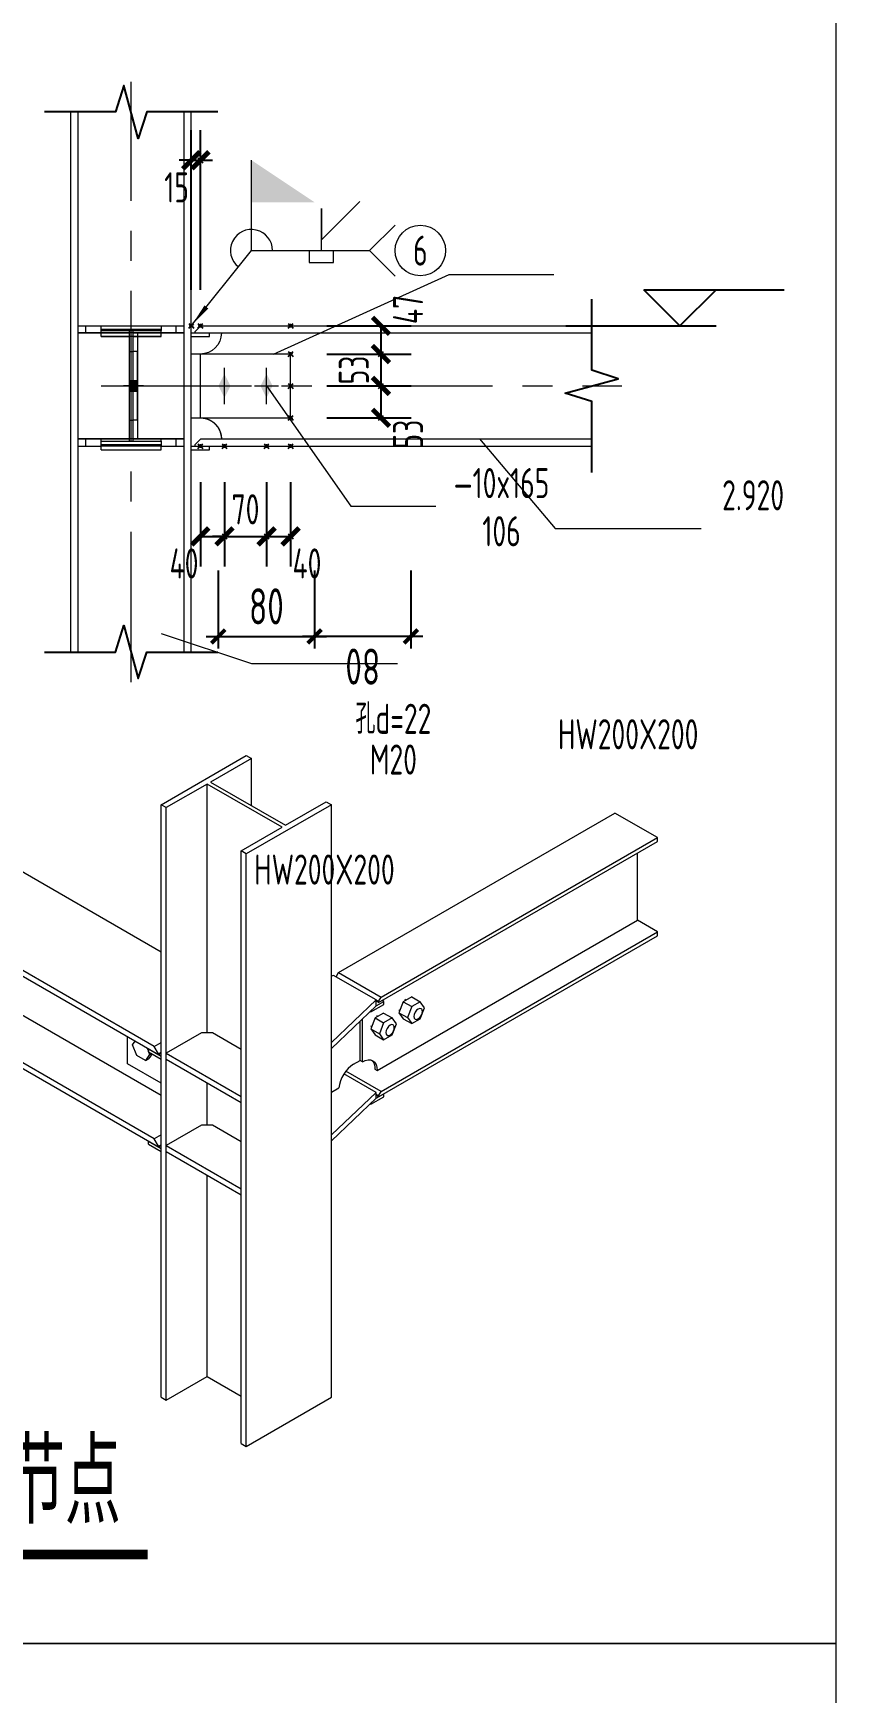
# Model space of a CAD drawing. Extents: x 498328 to 716449, y -893371 to -467753.
# Drawn here: x 589558 to 596223, y -719310 to -705520 of the extents above; entities that cross this region are included whole.
import ezdxf
from ezdxf.enums import TextEntityAlignment as Align

# ---------------------------------------------------------------- set-up
doc = ezdxf.new("R2010")
doc.units = 0
doc.header["$LTSCALE"] = 1000
doc.header["$PDMODE"] = 35
doc.header["$PDSIZE"] = 20
for name, pattern in [('CENTER', [2, 1.25, -0.25, 0.25, -0.25]), ('Continuous-STLayerSet-Bolt', [0]), ('Continuous-STNodeDetDraw-Beam', [0]), ('Continuous-STNodeDetDraw-Bolt', [0]), ('Continuous-STNodeDetDraw-Col', [0]), ('Continuous-STNodeDetDraw-Dim', [0]), ('Continuous-STNodeDetDraw-DimText', [0]), ('Continuous-STNodeDetDraw-Pl', [0]), ('Continuous-STNodeDetDraw-PlateJoint', [0]), ('Continuous-STNodeDetDraw-Stiff', [0]), ('Continuous-STNodeDetDraw-Weld', [0]), ('短虚线-STNodeDetDraw-Hide', [187.5, 125, -62.5])]:
    doc.linetypes.add(name, pattern=pattern)
doc.layers.get('0').update_dxf_attribs({"linetype": 'CONTINUOUS'})
doc.layers.add('22', color=7, linetype='CONTINUOUS', plot=False)
for name, color, linetype in [('AXIS', 251, 'CENTER'), ('DIM', 3, 'CONTINUOUS'), ('PUB_TEXT', 7, 'CONTINUOUS'), ('SD_NAME_TOPC', 7, 'CONTINUOUS'), ('THIN', 7, 'CONTINUOUS')]:
    doc.layers.add(name, color=color, linetype=linetype)
for name, color, linetype, lineweight in [('平立面图螺栓', 1, 'CONTINUOUS', 18), ('详图加劲板', 103, 'CONTINUOUS', 18), ('详图接料板', 8, 'CONTINUOUS', 18), ('详图柱', 51, 'CONTINUOUS', 18), ('详图标注', 3, 'CONTINUOUS', 18), ('详图标注文字', 7, 'CONTINUOUS', 18), ('详图焊缝', 7, 'CONTINUOUS', 18), ('详图螺栓', 1, 'CONTINUOUS', 18), ('详图连接板', 171, 'CONTINUOUS', 18), ('详图钢梁', 141, 'CONTINUOUS', 18), ('钢梁', 141, 'CONTINUOUS', 18)]:
    doc.layers.add(name, color=color, linetype=linetype, lineweight=lineweight)
doc.styles.add('StTextStyle', font='yjkeng.shx', dxfattribs={"width": 0.7, "height": 250, "bigfont": 'yjkchn.shx'})
doc.styles.add('StTextStyleDim', font='yjkeng.shx', dxfattribs={"width": 0.7, "bigfont": 'yjkchn.shx'})
doc.styles.add('StTextStyleDim_0', font='yjkeng.shx', dxfattribs={"width": 0.7, "bigfont": 'yjkchn.shx'})
doc.styles.add('TSSD-REIN', font='tssdeng.shx', dxfattribs={"width": 0.7, "bigfont": 'tssdchn.shx'})
doc.styles.add('TSSD_DIMENSION', font='Tssdeng.shx', dxfattribs={"width": 0.7, "bigfont": 'hztxt.shx'})
doc.styles.add('TSSD_LABEL', font='Tssdeng.shx', dxfattribs={"width": 0.7, "bigfont": 'hztxt.shx'})
doc.dimstyles.new('StDimStyle', dxfattribs={"dimscale": 0.2, "dimtxt": 250, "dimasz": 1, "dimexe": 2.5, "dimexo": 3, "dimgap": 1, "dimtad": 1, "dimdec": 0, "dimzin": 0, "dimdsep": 46, "dimtxsty": 'StTextStyleDim', "dimblk": 'ARCHTICK', "dimblk1": 'ARCHTICK', "dimblk2": 'ARCHTICK', "dimcen": 0.09, "dimadec": 0, "dimazin": 0, "dimtfac": 1, "dimtdec": 4, "dimtix": 1, "dimtmove": 2, "dimatfit": 3, "dimfxl": 0, "dimtolj": 1, "dimtzin": 0, "dimarcsym": 0})
doc.dimstyles.new('TSSD_10_100', dxfattribs={"dimtxt": 300, "dimasz": 80, "dimexe": 100, "dimexo": 250, "dimgap": 100, "dimtad": 1, "dimdec": 0, "dimlfac": 0.1, "dimzin": 0, "dimdsep": 46, "dimtxsty": 'TSSD_DIMENSION', "dimblk": 'ARCHTICK', "dimcen": 0, "dimdle": 100, "dimclrt": 7, "dimadec": 0, "dimazin": 0, "dimtfac": 1, "dimtdec": 0, "dimtix": 1, "dimtmove": 2, "dimatfit": 3, "dimldrblk": 'ARCHTICK', "dimfxl": 0, "dimtolj": 1, "dimtzin": 0, "dimarcsym": 0})

# ---------------------------------------------------------------- blocks, each defined once
blk = doc.blocks.new('*D130')
at = {"layer": '详图钢梁', "color": 141, "linetype": 'Continuous-STNodeDetDraw-Beam', "lineweight": 18}
for p, q in [((-250.0000000000103, -2.319186509502913e-12), (249.9999999999897, -2.319186509502913e-12)), ((-250.0000000000103, -40.00000000000232), (-250.0000000000103, -2.319186509502913e-12)), ((-13.75000000001027, -40.00000000000232), (-250.0000000000103, -40.00000000000232)), ((-13.75000000001027, -960.0000000000023), (-13.75000000001027, -40.00000000000231)), ((13.74999999998973, -40.00000000000234), (13.74999999998973, -960.0000000000023)), ((249.9999999999897, -40.00000000000232), (13.74999999998973, -40.00000000000232)), ((249.9999999999897, -2.318145675417327e-12), (249.9999999999897, -40.00000000000232)), ((-250.0000000000103, -960.0000000000023), (-13.75000000001027, -960.0000000000023)), ((-250.0000000000103, -1000.000000000002), (-250.0000000000103, -960.0000000000023)), ((13.74999999998973, -960.0000000000023), (249.9999999999897, -960.0000000000023)), ((249.9999999999897, -960.0000000000023), (249.9999999999897, -1000.000000000002)), ((249.9999999999897, -1000.000000000002), (-250.0000000000103, -1000.000000000002))]:
    blk.add_line(p, q, dxfattribs=at)
at = {"layer": '详图钢梁', "color": 141, "linetype": '短虚线-STNodeDetDraw-Hide', "lineweight": 18}
for p, q in [((249.9999999999955, -30.00000000000227), (-250.0000000000045, -30.00000000000227)), ((-250.0000000000045, -40.00000000000227), (249.9999999999955, -40.00000000000227)), ((-13.75000000000463, -215.0000000000023), (13.74999999999537, -215.0000000000023)), ((-13.75000000000463, -785.0000000000023), (13.74999999999537, -785.0000000000023)), ((-250.0000000000046, -960.0000000000023), (249.9999999999954, -960.0000000000023)), ((249.9999999999955, -990.0000000000023), (-250.0000000000045, -990.0000000000023))]:
    blk.add_line(p, q, dxfattribs=at)
blk = doc.blocks.new('*D131')
at = {"layer": '详图加劲板', "color": 103, "linetype": '短虚线-STNodeDetDraw-Hide', "lineweight": 18}
for p, q in [((439.9999999999982, -940.0000000000023), (-440.0000000000018, -940.0000000000023)), ((-375.0000000000027, -1000.000000000002), (-375.0000000000027, -940.0000000000023)), ((374.9999999999973, -1000.000000000002), (374.9999999999973, -940.0000000000023))]:
    blk.add_line(p, q, dxfattribs=at)
blk = doc.blocks.new('*D132')
at = {"layer": '详图加劲板', "color": 103, "linetype": 'Continuous-STNodeDetDraw-Stiff', "lineweight": 18}
for p, q in [((-440.0000000000031, -2.280675648336228e-12), (-250.0000000000045, -2.291430933887284e-12)), ((-440.0000000000031, -60.00000000000228), (-250.0000000000045, -60.00000000000229)), ((-250.0000000000045, -60.00000000000229), (-250.0000000000045, -40.00000000000232)), ((249.9999999999955, -2.291430933887284e-12), (439.9999999999969, -2.280675648336228e-12)), ((249.9999999999955, -60.00000000000229), (249.9999999999955, -40.00000000000232)), ((249.9999999999955, -60.00000000000229), (439.9999999999969, -60.00000000000228))]:
    blk.add_line(p, q, dxfattribs=at)
at = {"layer": '详图加劲板', "color": 103, "linetype": '短虚线-STNodeDetDraw-Hide', "lineweight": 18}
for p, q in [((-375.0000000000023, -60.00000000000227), (-375.0000000000023, -2.273736754432321e-12)), ((374.9999999999977, -60.00000000000227), (374.9999999999977, -2.273736754432321e-12))]:
    blk.add_line(p, q, dxfattribs=at)
blk = doc.blocks.new('*D133')
at = {"layer": '详图加劲板', "color": 103, "linetype": 'Continuous-STNodeDetDraw-Stiff', "lineweight": 18}
for p, q in [((-440.0000000000031, -940.0000000000023), (-250.0000000000045, -940.0000000000023)), ((-250.0000000000045, -960.0000000000023), (-250.0000000000045, -940.0000000000023)), ((-250.0000000000045, -940.0000000000023), (-13.75000000001027, -940.0000000000023)), ((13.74999999998973, -940.0000000000023), (249.9999999999955, -940.0000000000023)), ((249.9999999999955, -960.0000000000023), (249.9999999999955, -940.0000000000023)), ((249.9999999999955, -940.0000000000023), (439.9999999999969, -940.0000000000023)), ((-440.0000000000031, -1000.000000000002), (-250.0000000000045, -1000.000000000002)), ((249.9999999999955, -1000.000000000002), (439.9999999999969, -1000.000000000002))]:
    blk.add_line(p, q, dxfattribs=at)
blk = doc.blocks.new('*D134')
at = {"layer": '详图加劲板', "color": 103, "linetype": '短虚线-STNodeDetDraw-Hide', "lineweight": 18}
blk.add_line((439.9999999999982, -60.00000000000227), (-440.0000000000018, -60.00000000000227), dxfattribs=at)
blk = doc.blocks.new('*D135')
at = {"layer": '详图连接板', "color": 171, "linetype": '短虚线-STNodeDetDraw-Hide', "lineweight": 18}
blk.add_line((53.74999999999773, -60.00000000000227), (53.74999999999773, -940.0000000000023), dxfattribs=at)
at = {"layer": '详图连接板', "color": 171, "linetype": 'Continuous-STNodeDetDraw-PlateJoint', "lineweight": 18}
for p, q in [((53.74999999999582, -90.00000000000225), (53.74999999999553, -215.0000000000023)), ((53.74999999999413, -215.0000000000023), (13.74999999999413, -215.0000000000023)), ((53.74999999999413, -785.0000000000023), (53.74999999999413, -215.0000000000023)), ((53.74999999999413, -785.0000000000023), (13.74999999999413, -785.0000000000023)), ((53.74999999999553, -785.0000000000023), (53.74999999999584, -940.0000000000034))]:
    blk.add_line(p, q, dxfattribs=at)
blk = doc.blocks.new('*D136')
at = {"layer": '详图接料板', "color": 8, "linetype": 'Continuous-STNodeDetDraw-Pl', "lineweight": 18}
for p, q in [((-250.0000000000047, -90.00000000000227), (-250.0000000000047, -60.00000000000227)), ((-250.0000000000047, -60.00000000000227), (-13.75000000001027, -60.00000000000227)), ((-250.0000000000047, -90.00000000000227), (-13.75000000001027, -90.00000000000227)), ((13.74999999998973, -60.00000000000227), (249.9999999999953, -60.00000000000227)), ((13.74999999998973, -90.00000000000227), (249.9999999999953, -90.00000000000227)), ((249.9999999999953, -90.00000000000227), (249.9999999999953, -60.00000000000227))]:
    blk.add_line(p, q, dxfattribs=at)
at = {"layer": '详图接料板', "color": 8, "linetype": '短虚线-STNodeDetDraw-Hide', "lineweight": 18}
blk.add_line((249.9999999999956, -90.00000000000227), (-250.0000000000044, -90.00000000000227), dxfattribs=at)
blk = doc.blocks.new('*D137')
at = {"layer": '详图接料板', "color": 8, "linetype": 'Continuous-STNodeDetDraw-Pl', "lineweight": 18}
for p, q in [((-250.0000000000047, -1030.000000000002), (-250.0000000000047, -1000.000000000002)), ((-250.0000000000047, -1030.000000000002), (249.9999999999953, -1030.000000000002)), ((249.9999999999953, -1030.000000000002), (249.9999999999953, -1000.000000000002))]:
    blk.add_line(p, q, dxfattribs=at)
blk = doc.blocks.new('*D138')
at = {"layer": '详图连接板', "color": 171, "linetype": 'Continuous-STNodeDetDraw-PlateJoint', "lineweight": 18}
for p, q in [((574.9999999999977, -235.0000000000023), (499.9999999999977, -235.0000000000023)), ((499.9999999999976, -765.0000000000023), (574.9999999999967, -765.0000000000023))]:
    blk.add_line(p, q, dxfattribs=at)
at = {"layer": '详图连接板', "color": 171, "linetype": '短虚线-STNodeDetDraw-Hide', "lineweight": 18}
for p, q in [((1324.999999999998, -235.0000000000023), (499.9999999999977, -235.0000000000023)), ((1324.999999999998, -765.0000000000023), (1324.999999999998, -235.0000000000023)), ((499.9999999999977, -765.0000000000023), (1324.999999999998, -765.0000000000023))]:
    blk.add_line(p, q, dxfattribs=at)
blk = doc.blocks.new('*D139')
at = {"layer": '详图接料板', "color": 8, "linetype": 'Continuous-STNodeDetDraw-Pl', "lineweight": 18}
for p, q in [((499.999999999997, -60.00000000000228), (649.999999999997, -60.00000000000228)), ((499.999999999997, -90.00000000000227), (649.999999999997, -90.00000000000227)), ((649.999999999997, -90.00000000000227), (649.999999999997, -60.00000000000227))]:
    blk.add_line(p, q, dxfattribs=at)
blk = doc.blocks.new('*D140')
at = {"layer": '详图接料板', "color": 8, "linetype": 'Continuous-STNodeDetDraw-Pl', "lineweight": 18}
for p, q in [((499.999999999997, -1000.000000000002), (649.999999999997, -1000.000000000002)), ((499.999999999997, -1030.000000000002), (649.999999999997, -1030.000000000002)), ((649.999999999997, -1030.000000000002), (649.999999999997, -1000.000000000002))]:
    blk.add_line(p, q, dxfattribs=at)
blk = doc.blocks.new('_ARCHTICK')
at = {"color": 0, "const_width": 0.4}
blk.add_lwpolyline([(-0.7071067811866669, -0.7071067811866669), (0.7071067811866669, 0.7071067811866669)], dxfattribs=at)
blk = doc.blocks.new('*D178')
at = {"layer": '22', "color": 0, "linetype": 'Continuous-STNodeDetDraw-Dim', "transparency": 16777216}
for p in [(590946.0062514667, -708951.245796973), (591146.0062514667, -708951.245796973), (591146.0062514667, -709701.245796973)]:
    blk.add_point(p, dxfattribs=at)
at = {"layer": '详图标注', "color": 0, "linetype": 'Continuous-STNodeDetDraw-Dim', "lineweight": -2, "transparency": 16777216}
for p, q in [((590946.0062514667, -709251.245796973), (590946.0062514667, -709951.245796973)), ((591146.0062514667, -709251.245796973), (591146.0062514667, -709951.245796973)), ((590946.0062514667, -709701.245796973), (591146.0062514667, -709701.245796973))]:
    blk.add_line(p, q, dxfattribs=at)
at = {"layer": '详图标注', "color": 0, "linetype": 'Continuous-STNodeDetDraw-Dim', "lineweight": -2, "transparency": 16777216, "xscale": 100, "yscale": 100, "zscale": 100, "rotation": 180}
blk.add_blockref('_ARCHTICK', (590946.0062514667, -709701.245796973), dxfattribs=at)
at = {"layer": '详图标注', "color": 0, "linetype": 'Continuous-STNodeDetDraw-Dim', "lineweight": -2, "transparency": 16777216, "xscale": 100, "yscale": 100, "zscale": 100}
blk.add_blockref('_ARCHTICK', (591146.0062514667, -709701.245796973), dxfattribs=at)
at = {"layer": '详图标注', "color": 7, "linetype": 'Continuous-STNodeDetDraw-Dim', "lineweight": 18, "transparency": 16777216, "insert": (590810.3908668513, -709926.245796973), "char_height": 250, "attachment_point": 5, "style": 'StTextStyleDim_0'}
blk.add_mtext('\\A1;40', dxfattribs=at)
blk = doc.blocks.new('*D179')
at = {"layer": '22', "color": 0, "linetype": 'Continuous-STNodeDetDraw-Dim', "transparency": 16777216}
for p in [(591146.0062514667, -708951.245796973), (591496.0062514667, -708951.245796973), (591496.0062514667, -709701.245796973)]:
    blk.add_point(p, dxfattribs=at)
at = {"layer": '详图标注', "color": 0, "linetype": 'Continuous-STNodeDetDraw-Dim', "lineweight": -2, "transparency": 16777216}
for p, q in [((591146.0062514667, -709251.245796973), (591146.0062514667, -709951.245796973)), ((591496.0062514667, -709251.245796973), (591496.0062514667, -709951.245796973)), ((591146.0062514667, -709701.245796973), (591046.0062514667, -709701.245796973)), ((591146.0062514667, -709701.245796973), (591496.0062514667, -709701.245796973)), ((591496.0062514667, -709701.245796973), (591596.0062514667, -709701.245796973))]:
    blk.add_line(p, q, dxfattribs=at)
at = {"layer": '详图标注', "color": 0, "linetype": 'Continuous-STNodeDetDraw-Dim', "lineweight": -2, "transparency": 16777216, "xscale": 100, "yscale": 100, "zscale": 100}
blk.add_blockref('_ARCHTICK', (591146.0062514667, -709701.245796973), dxfattribs=at)
at = {"layer": '详图标注', "color": 0, "linetype": 'Continuous-STNodeDetDraw-Dim', "lineweight": -2, "transparency": 16777216, "xscale": 100, "yscale": 100, "zscale": 100, "rotation": 180}
blk.add_blockref('_ARCHTICK', (591496.0062514667, -709701.245796973), dxfattribs=at)
at = {"layer": '详图标注', "color": 7, "linetype": 'Continuous-STNodeDetDraw-Dim', "lineweight": 18, "transparency": 16777216, "insert": (591321.0062514667, -709476.245796973), "char_height": 250, "attachment_point": 5, "style": 'StTextStyleDim_0'}
blk.add_mtext('\\A1;70', dxfattribs=at)
blk = doc.blocks.new('*D180')
at = {"layer": '22', "color": 0, "linetype": 'Continuous-STNodeDetDraw-Dim', "transparency": 16777216}
for p in [(591496.0062514667, -708951.245796973), (591696.0062514667, -708951.245796973), (591696.0062514667, -709701.245796973)]:
    blk.add_point(p, dxfattribs=at)
at = {"layer": '详图标注', "color": 0, "linetype": 'Continuous-STNodeDetDraw-Dim', "lineweight": -2, "transparency": 16777216}
for p, q in [((591496.0062514667, -709251.245796973), (591496.0062514667, -709951.245796973)), ((591696.0062514667, -709251.245796973), (591696.0062514667, -709951.245796973)), ((591496.0062514667, -709701.245796973), (591696.0062514667, -709701.245796973))]:
    blk.add_line(p, q, dxfattribs=at)
at = {"layer": '详图标注', "color": 0, "linetype": 'Continuous-STNodeDetDraw-Dim', "lineweight": -2, "transparency": 16777216, "xscale": 100, "yscale": 100, "zscale": 100, "rotation": 180}
blk.add_blockref('_ARCHTICK', (591496.0062514667, -709701.245796973), dxfattribs=at)
at = {"layer": '详图标注', "color": 0, "linetype": 'Continuous-STNodeDetDraw-Dim', "lineweight": -2, "transparency": 16777216, "xscale": 100, "yscale": 100, "zscale": 100}
blk.add_blockref('_ARCHTICK', (591696.0062514667, -709701.245796973), dxfattribs=at)
at = {"layer": '详图标注', "color": 7, "linetype": 'Continuous-STNodeDetDraw-Dim', "lineweight": 18, "transparency": 16777216, "insert": (591831.6216360821, -709926.245796973), "char_height": 250, "attachment_point": 5, "style": 'StTextStyleDim_0'}
blk.add_mtext('\\A1;40', dxfattribs=at)
blk = doc.blocks.new('*D181')
at = {"layer": '22', "color": 0, "linetype": 'Continuous-STNodeDetDraw-Dim', "transparency": 16777216}
for p in [(590946.0062514667, -706576.245796973), (590871.0062514667, -707951.245796973), (590946.0062514667, -707951.245796973)]:
    blk.add_point(p, dxfattribs=at)
at = {"layer": '详图标注', "color": 0, "linetype": 'Continuous-STNodeDetDraw-Dim', "lineweight": -2, "transparency": 16777216}
for p, q in [((590871.0062514667, -707651.245796973), (590871.0062514667, -706326.245796973)), ((590946.0062514667, -707651.245796973), (590946.0062514667, -706326.245796973)), ((590871.0062514667, -706576.245796973), (590771.0062514667, -706576.245796973)), ((590871.0062514667, -706576.245796973), (590946.0062514667, -706576.245796973)), ((590946.0062514667, -706576.245796973), (591046.0062514667, -706576.245796973))]:
    blk.add_line(p, q, dxfattribs=at)
at = {"layer": '详图标注', "color": 0, "linetype": 'Continuous-STNodeDetDraw-Dim', "lineweight": -2, "transparency": 16777216, "xscale": 100, "yscale": 100, "zscale": 100}
blk.add_blockref('_ARCHTICK', (590871.0062514667, -706576.245796973), dxfattribs=at)
at = {"layer": '详图标注', "color": 0, "linetype": 'Continuous-STNodeDetDraw-Dim', "lineweight": -2, "transparency": 16777216, "xscale": 100, "yscale": 100, "zscale": 100, "rotation": 180}
blk.add_blockref('_ARCHTICK', (590946.0062514667, -706576.245796973), dxfattribs=at)
at = {"layer": '详图标注', "color": 7, "linetype": 'Continuous-STNodeDetDraw-Dim', "lineweight": 18, "transparency": 16777216, "insert": (590748.8524053128, -706801.245796973), "char_height": 250, "attachment_point": 5, "style": 'StTextStyleDim_0'}
blk.add_mtext('\\A1;15', dxfattribs=at)
blk = doc.blocks.new('*D182')
at = {"layer": '22', "color": 0, "linetype": 'Continuous-STNodeDetDraw-Dim', "transparency": 16777216}
for p in [(591696.0062514667, -707951.245796973), (591696.0062514667, -708186.245796973), (592446.0062514667, -708186.245796973)]:
    blk.add_point(p, dxfattribs=at)
at = {"layer": '详图标注', "color": 0, "linetype": 'Continuous-STNodeDetDraw-Dim', "lineweight": -2, "transparency": 16777216}
for p, q in [((591996.0062514667, -707951.245796973), (592696.0062514667, -707951.245796973)), ((592446.0062514667, -707951.245796973), (592446.0062514667, -708186.245796973)), ((591996.0062514667, -708186.245796973), (592696.0062514667, -708186.245796973))]:
    blk.add_line(p, q, dxfattribs=at)
at = {"layer": '详图标注', "color": 0, "linetype": 'Continuous-STNodeDetDraw-Dim', "lineweight": -2, "transparency": 16777216, "xscale": 100, "yscale": 100, "zscale": 100}
for p, rotation in [((592446.0062514667, -707951.245796973), 90), ((592446.0062514667, -708186.245796973), 270)]:
    blk.add_blockref('_ARCHTICK', p, dxfattribs=dict(at, rotation=rotation))
at = {"layer": '详图标注', "color": 7, "linetype": 'Continuous-STNodeDetDraw-Dim', "lineweight": 18, "transparency": 16777216, "insert": (592671.0062514667, -707815.6304123576), "char_height": 250, "attachment_point": 5, "rotation": 90, "style": 'StTextStyleDim_0'}
blk.add_mtext('\\A1;47', dxfattribs=at)
blk = doc.blocks.new('*D183')
at = {"layer": '22', "color": 0, "linetype": 'Continuous-STNodeDetDraw-Dim', "transparency": 16777216}
for p in [(591696.0062514667, -708186.245796973), (591696.0062514667, -708451.245796973), (592446.0062514667, -708451.245796973)]:
    blk.add_point(p, dxfattribs=at)
at = {"layer": '详图标注', "color": 0, "linetype": 'Continuous-STNodeDetDraw-Dim', "lineweight": -2, "transparency": 16777216}
for p, q in [((591996.0062514667, -708186.245796973), (592696.0062514667, -708186.245796973)), ((592446.0062514667, -708186.245796973), (592446.0062514667, -708451.245796973)), ((591996.0062514667, -708451.245796973), (592696.0062514667, -708451.245796973))]:
    blk.add_line(p, q, dxfattribs=at)
at = {"layer": '详图标注', "color": 0, "linetype": 'Continuous-STNodeDetDraw-Dim', "lineweight": -2, "transparency": 16777216, "xscale": 100, "yscale": 100, "zscale": 100}
for p, rotation in [((592446.0062514667, -708186.245796973), 90), ((592446.0062514667, -708451.245796973), 270)]:
    blk.add_blockref('_ARCHTICK', p, dxfattribs=dict(at, rotation=rotation))
at = {"layer": '详图标注', "color": 7, "linetype": 'Continuous-STNodeDetDraw-Dim', "lineweight": 18, "transparency": 16777216, "insert": (592221.0062514667, -708318.745796973), "char_height": 250, "attachment_point": 5, "rotation": 90, "style": 'StTextStyleDim_0'}
blk.add_mtext('\\A1;53', dxfattribs=at)
blk = doc.blocks.new('*D184')
at = {"layer": '22', "color": 0, "linetype": 'Continuous-STNodeDetDraw-Dim', "transparency": 16777216}
for p in [(591696.0062514667, -708451.245796973), (591696.0062514667, -708716.245796973), (592446.0062514667, -708716.245796973)]:
    blk.add_point(p, dxfattribs=at)
at = {"layer": '详图标注', "color": 0, "linetype": 'Continuous-STNodeDetDraw-Dim', "lineweight": -2, "transparency": 16777216}
for p, q in [((591996.0062514667, -708451.245796973), (592696.0062514667, -708451.245796973)), ((592446.0062514667, -708451.245796973), (592446.0062514667, -708716.245796973)), ((591996.0062514667, -708716.245796973), (592696.0062514667, -708716.245796973))]:
    blk.add_line(p, q, dxfattribs=at)
at = {"layer": '详图标注', "color": 0, "linetype": 'Continuous-STNodeDetDraw-Dim', "lineweight": -2, "transparency": 16777216, "xscale": 100, "yscale": 100, "zscale": 100}
for p, rotation in [((592446.0062514667, -708451.245796973), 90), ((592446.0062514667, -708716.245796973), 270)]:
    blk.add_blockref('_ARCHTICK', p, dxfattribs=dict(at, rotation=rotation))
at = {"layer": '详图标注', "color": 7, "linetype": 'Continuous-STNodeDetDraw-Dim', "lineweight": 18, "transparency": 16777216, "insert": (592671.0062514667, -708851.8611815884), "char_height": 250, "attachment_point": 5, "rotation": 90, "style": 'StTextStyleDim_0'}
blk.add_mtext('\\A1;53', dxfattribs=at)
blk = doc.blocks.new('*D141')
at = {"layer": '详图焊缝', "color": 7, "linetype": 'Continuous-STNodeDetDraw-Weld', "lineweight": 18}
for points in [[(41282.22883229811, -20001.62804303805), (41282.22883229811, -19251.62804303805)], [(41862.22883229811, -20001.62804303805), (41862.22883229811, -19651.62804303805), (41862.22883229811, -19911.62804303805), (42180.42688383206, -19593.4299915041)], [(42474.36086665407, -19789.49600868208), (42262.22883229811, -20001.62804303805), (42474.36086665407, -20213.76007739401)], [(40782.22883229811, -20626.62804303804), (41282.22883229811, -20001.62804303805)], [(41282.22883229811, -20001.62804303805), (42262.22883229811, -20001.62804303805)], [(41762.22883229811, -20001.62804303805), (41762.22883229811, -20101.62804303805), (41962.22883229811, -20101.62804303805), (41962.22883229811, -20001.62804303805)]]:
    blk.add_lwpolyline(points, dxfattribs=at)
blk.add_lwpolyline([(40782.22883229811, -20626.62804303804, 0, 40, 0), (40907.16784180899, -20470.45428114944, 40, 40, 0)], format="xyseb", dxfattribs=at)
blk.add_circle((42684.36086665407, -20001.62804303805), 210, dxfattribs=at)
blk.add_arc((41282.22883229811, -20001.62804303805), 175, 0, 231.3401917459094, dxfattribs=at)
at = {"layer": '详图焊缝', "color": 7}
blk.add_solid([(41282.22883229811, -19251.62804303805), (41282.22883229811, -19601.62804303805), (41807.22883229811, -19601.62804303805)], dxfattribs=at)
at = {"layer": '详图焊缝', "color": 7, "style": 'StTextStyle', "width": 0.699999988079071}
blk.add_text('6', height=250, dxfattribs=at).set_placement((42684.36086665407, -20001.62804303805), align=Align.MIDDLE_CENTER)
blk = doc.blocks.new('*D152')
at = {"layer": '详图柱', "color": 51, "linetype": 'Continuous-STNodeDetDraw-Col', "lineweight": 18}
for p, q in [((-707.1067811865329, 2041.241452319322), (1.460165321987006e-11, 2449.489742783185)), ((42.42640687120748, 2424.994845355353), (-296.9848480983354, 2229.035665932699)), ((1.460165321987006e-11, 2449.489742783185), (42.42640687120746, 2424.994845355353)), ((42.42640687120746, 2033.076486510045), (42.42640687120747, 2424.994845355354)), ((-325.2691193457973, 2212.705734314145), (-664.6803743153401, 2016.74655489149)), ((296.9848480983646, 1853.447238705945), (-325.2691193457972, 2212.705734314145)), ((-325.2691193457973, 144.9281431146755), (-325.2691193457973, 2212.705734314145)), ((-296.9848480983354, 2229.035665932699), (325.2691193458265, 1869.7771703245)), ((-664.6803743153401, 2016.74655489149), (-707.1067811865329, 2041.241452319322)), ((-707.1067811865329, -2882.232930674866), (-707.1067811865329, 2041.241452319323)), ((-664.6803743153401, -2906.727828102698), (-664.6803743153401, 2016.74655489149)), ((707.1067811865622, 2041.241452319322), (1.467270749344607e-11, 1632.993161855459)), ((325.2691193458265, 1869.7771703245), (664.6803743153694, 2065.736349747154)), ((664.6803743153694, 2065.736349747154), (707.1067811865622, 2041.241452319322)), ((707.1067811865622, -2882.232930674866), (707.1067811865622, 2041.241452319323)), ((-42.42640687117824, 1657.488059283291), (296.9848480983646, 1853.447238705945)), ((1.460165321987006e-11, 1632.993161855459), (-42.42640687117826, 1657.488059283291)), ((-42.42640687117827, -3265.986323710897), (-42.42640687117821, 1657.488059283291)), ((1.460272127370455e-11, -3290.48122113873), (1.46618941332412e-11, 1632.993161855459)), ((-325.2691193457973, -622.5786429573873), (-325.2691193457973, -269.4438717061462)), ((-325.2691193457973, -2710.768648680043), (-325.2691193457973, -1036.950657778207)), ((-664.6803743153401, -2906.727828102698), (-325.2691193457973, -2710.768648680044)), ((-325.2691193457973, -2710.768648680044), (-42.42640687117829, -2874.067964865589)), ((-707.106781186533, -2882.232930674866), (-664.6803743153401, -2906.727828102698)), ((1.460165321987006e-11, -3290.48122113873), (707.1067811865622, -2882.232930674866)), ((-42.42640687117833, -3265.986323710898), (1.453059894629405e-11, -3290.48122113873))]:
    blk.add_line(p, q, dxfattribs=at)
blk = doc.blocks.new('*D153')
at = {"layer": '详图钢梁', "color": 141, "linetype": 'Continuous-STNodeDetDraw-Beam', "lineweight": 18}
for p, q in [((767.2108575874206, 647.0735403852269), (3061.772362537772, 1971.83924294046)), ((3415.325753131044, 1767.715097708528), (3061.772362537771, 1971.83924294046)), ((1099.551044745097, 398.0420832022699), (3415.325753131045, 1735.055234471419)), ((1120.764248180694, 442.9493951532948), (3415.325753131045, 1767.715097708528)), ((3415.325753131044, 1735.055234471419), (3415.325753131044, 1767.715097708528)), ((3248.271776075723, 1080.327038639999), (3248.271776075723, 1638.606575849332)), ((1088.060559550816, -166.8714887271004), (3248.271776075723, 1080.327038639999)), ((1120.764248180694, -340.8873225373222), (3415.325753131045, 983.8783800179111)), ((3415.325753131044, 983.8783800179111), (3248.271776075723, 1080.327038639999)), ((3415.325753131044, 951.2185167808022), (3415.325753131044, 983.8783800179112)), ((1099.551044745097, -385.7946344883471), (3415.325753131045, 951.218516780802)), ((745.9976541518242, 610.3311942434792), (767.2108575874206, 647.0735403852269)), ((767.2108575874206, 647.0735403852269), (1120.764248180694, 442.949395153295)), ((1078.337841309501, 418.4544977254633), (1099.551044745097, 406.2070490115474)), ((1099.551044745097, 406.2070490115473), (1120.764248180694, 442.949395153295)), ((1099.551044745097, 398.0420832022699), (1078.337841309501, 410.2895319161859)), ((1099.551044745097, 406.2070490115472), (1099.551044745097, 398.0420832022699)), ((944.8714363605404, -84.20120990816804), (944.8714363605404, 242.3538061925746)), ((964.3168728431704, -95.42803789592425), (964.3168728431704, 260.8732745826339)), ((964.3168728431704, -95.4280378959244), (944.8714363605403, -84.20120990816815)), ((1120.764248180694, -340.8873225373222), (828.1619969753973, -171.9533340384533)), ((1068.615123068186, -155.6446607393441), (1088.060559550816, -166.8714887271004)), ((1078.337841309501, -365.382219965154), (1099.551044745097, -377.6296686790699)), ((1099.551044745097, -385.7946344883471), (1078.337841309501, -373.5471857744312)), ((1099.551044745097, -377.6296686790699), (1120.764248180694, -340.8873225373223)), ((1099.551044745097, -377.6296686790699), (1099.551044745097, -385.7946344883471))]:
    blk.add_line(p, q, dxfattribs=at)
at = {"layer": '详图钢梁', "color": 141, "linetype": 'Continuous-STNodeDetDraw-Beam', "lineweight": 18, "extrusion": (0, 0, -1)}
for centre, start_param, end_param in [((964.3168728431704, -238.3149395582763), 5.497787143782131, 6.283185307179586), ((944.8714363605404, -227.0881115705201), 0.1113467184523182, 0.7853981633974474), ((964.3168728431704, -238.3149395582763), 0, 0.7853981633974474)]:
    blk.add_ellipse(centre, major_axis=(87.5000000000002, 151.5544456622766), ratio=0.5773502691896267, start_param=start_param, end_param=end_param, dxfattribs=at)
blk = doc.blocks.new('*D154')
at = {"layer": '详图钢梁', "color": 141, "linetype": 'Continuous-STNodeDetDraw-Beam', "lineweight": 18}
for p, q in [((-2351.130047445253, 1765.673856256214), (-3058.236828631801, 1357.425565792352)), ((-707.1067811865328, 816.4965809277317), (-2351.130047445253, 1765.673856256214)), ((-3058.236828631801, 1357.425565792352), (-3058.236828631801, 1308.435770936688)), ((-763.6753236814573, 32.65986323711401), (-3058.236828631801, 1357.425565792352)), ((-728.3199846221299, -36.74234614174274), (-3058.236828631801, 1308.435770936688)), ((-2718.825573662257, 1112.476591514033), (-2718.825573662257, 785.8779591429432)), ((-2718.825573662258, 785.877959142943), (-3058.236828631801, 589.9187797202891)), ((-707.1067811865329, -375.588427226749), (-2718.825573662258, 785.8779591429432)), ((-763.6753236814573, -734.8469228349485), (-3058.236828631801, 589.9187797202893)), ((-3058.236828631801, 589.9187797202891), (-3058.236828631801, 540.9289848646255)), ((-728.3199846221299, -804.2491322138053), (-3058.236828631801, 540.9289848646256)), ((-763.6753236814573, 32.65986323711402), (-707.1067811865329, 65.31972647422333)), ((-728.3199846221299, -28.57738033246548), (-763.6753236814573, 32.65986323711401)), ((-728.3199846221299, -28.57738033246548), (-707.1067811865329, -16.32993161854928)), ((-707.1067811865328, -24.49489742782646), (-728.3199846221299, -36.74234614174281)), ((-728.3199846221299, -36.74234614174274), (-728.3199846221299, -28.57738033246547)), ((-707.1067811865329, -702.1870595978392), (-763.6753236814573, -734.8469228349486)), ((-728.3199846221299, -796.0841664045281), (-763.6753236814573, -734.8469228349486)), ((-728.3199846221299, -796.0841664045281), (-707.1067811865329, -783.836717690612)), ((-707.1067811865328, -792.0016834998889), (-728.3199846221299, -804.2491322138053)), ((-728.3199846221299, -804.2491322138053), (-728.3199846221299, -796.0841664045281))]:
    blk.add_line(p, q, dxfattribs=at)
blk = doc.blocks.new('*D155')
at = {"layer": '详图加劲板', "color": 103, "linetype": 'Continuous-STNodeDetDraw-Stiff', "lineweight": 18}
for p, q in [((-371.2310601229223, -622.5786429573863), (-664.68037431534, -792.0016834998892)), ((-279.307178568671, -622.5786429573864), (-371.2310601229223, -622.5786429573864)), ((-42.4264068711782, -759.3418202627806), (-279.3071785686711, -622.5786429573864)), ((-664.68037431534, -792.0016834998892), (-42.42640687117927, -1151.260179108089)), ((-664.68037431534, -840.9914783555528), (-42.42640687117927, -1200.249973963753))]:
    blk.add_line(p, q, dxfattribs=at)
blk = doc.blocks.new('*D156')
at = {"layer": '详图加劲板', "color": 103, "linetype": 'Continuous-STNodeDetDraw-Stiff', "lineweight": 18}
for p, q in [((724.7844507162276, 622.5786429573951), (707.1067811865622, 616.3914603169449)), ((1078.337841309501, 418.4544977254632), (724.7844507162276, 622.5786429573951)), ((707.1067811865622, 64.90101027887454), (1078.337841309501, 418.4544977254632)), ((1078.337841309501, 369.4647028697997), (1078.337841309501, 418.4544977254632)), ((707.1067811865622, 15.91121542321097), (1078.337841309501, 369.4647028697997))]:
    blk.add_line(p, q, dxfattribs=at)
blk = doc.blocks.new('*D157')
at = {"layer": '详图加劲板', "color": 103, "linetype": 'Continuous-STNodeDetDraw-Stiff', "lineweight": 18}
for p, q in [((1078.337841309501, -349.0522883465993), (811.6956778708527, -195.106363507991)), ((707.1067811865622, -702.605775793188), (1078.337841309501, -349.0522883465992)), ((707.1067811865622, -751.5955706488517), (1078.337841309501, -398.0420832022629)), ((1078.337841309501, -398.0420832022629), (1078.337841309501, -349.0522883465993))]:
    blk.add_line(p, q, dxfattribs=at)
blk = doc.blocks.new('*D158')
at = {"layer": '详图加劲板', "color": 103, "linetype": 'Continuous-STNodeDetDraw-Stiff', "lineweight": 18}
for p, q in [((-371.2310601229223, 144.9281431146762), (-664.68037431534, -24.49489742782667)), ((-279.307178568671, 144.9281431146761), (-371.2310601229223, 144.9281431146762)), ((-42.4264068711782, 8.164965809281881), (-279.3071785686711, 144.9281431146761)), ((-664.68037431534, -24.49489742782664), (-42.42640687117927, -383.7533930360268)), ((-664.68037431534, -73.4846922834902), (-42.42640687117927, -432.7431878916903))]:
    blk.add_line(p, q, dxfattribs=at)
blk = doc.blocks.new('*D159')
at = {"layer": '详图连接板', "color": 171, "linetype": 'Continuous-STNodeDetDraw-PlateJoint', "lineweight": 18}
for p, q in [((891.8384277715493, -114.8198316929578), (944.8714363605403, -84.20120990816815)), ((707.1067811865622, -348.0316676204399), (768.9055192401063, -312.3521495696472))]:
    blk.add_line(p, q, dxfattribs=at)
blk.add_ellipse((891.8384277715493, -257.7067333553098), major_axis=(-87.5000000000002, -151.5544456622766), ratio=0.5773502691896267, start_param=3.926990816987242, end_param=5.383251170549846, dxfattribs=at)
blk = doc.blocks.new('*D160')
at = {"layer": '详图接料板', "color": 8, "linetype": 'Continuous-STNodeDetDraw-Pl', "lineweight": 18}
for p, q in [((1141.97745161629, 406.2070490115472), (1127.835315992559, 414.3720148208243)), ((1030.30019998115, 323.7145557384623), (1035.911434438308, 320.4749080141362)), ((1035.911434438308, 320.4749080141361), (1141.97745161629, 381.7121515837155)), ((1035.911434438308, 320.4749080141361), (1035.911434438308, 329.0585900187612)), ((1078.337841309501, 369.4647028697996), (1141.97745161629, 406.2070490115473)), ((1141.97745161629, 381.7121515837154), (1141.97745161629, 406.2070490115472))]:
    blk.add_line(p, q, dxfattribs=at)
blk = doc.blocks.new('*D161')
at = {"layer": '详图接料板', "color": 8, "linetype": 'Continuous-STNodeDetDraw-Pl', "lineweight": 18}
for p, q in [((1035.911434438308, -447.0318780579265), (1141.97745161629, -385.7946344883471)), ((1078.337841309501, -398.0420832022629), (1141.97745161629, -361.2997370605153)), ((1141.97745161629, -385.7946344883472), (1141.97745161629, -361.2997370605154)), ((1030.30019998115, -443.7922303336003), (1035.911434438308, -447.0318780579265)), ((1035.911434438308, -447.0318780579265), (1035.911434438308, -438.4481960533014))]:
    blk.add_line(p, q, dxfattribs=at)
blk = doc.blocks.new('*D162')
at = {"layer": '详图连接板', "color": 171, "linetype": 'Continuous-STNodeDetDraw-PlateJoint', "lineweight": 18}
for p, q in [((-986.413959755219, -112.2682798775575), (-986.413959755219, 112.2682798775673)), ((-707.1067811865329, -273.5263546107837), (-986.413959755219, -112.2682798775574))]:
    blk.add_line(p, q, dxfattribs=at)
blk = doc.blocks.new('*D163')
at = {"layer": '详图接料板', "color": 8, "linetype": 'Continuous-STNodeDetDraw-Pl', "lineweight": 18}
for p, q in [((-813.1727983645158, -12.24744871391092), (-813.1727983645158, 12.24744871392086)), ((-813.1727983645158, 12.24744871392088), (-707.1067811865338, -48.98979485565867)), ((-813.1727983645158, -12.24744871391092), (-707.1067811865338, -73.48469228349046))]:
    blk.add_line(p, q, dxfattribs=at)
blk = doc.blocks.new('*D164')
at = {"layer": '详图接料板', "color": 8, "linetype": 'Continuous-STNodeDetDraw-Pl', "lineweight": 18}
for p, q in [((-813.1727983645158, -779.7542347859735), (-813.1727983645158, -755.2593373581418)), ((-813.1727983645158, -755.2593373581417), (-707.1067811865338, -816.4965809277212)), ((-813.1727983645158, -779.7542347859735), (-707.1067811865338, -840.991478355553))]:
    blk.add_line(p, q, dxfattribs=at)
blk = doc.blocks.new('*D165')
at = {"layer": '详图螺栓', "color": 1, "linetype": 'Continuous-STNodeDetDraw-Bolt', "lineweight": 18}
for p, q in [((-943.9875528840263, 46.94855340334904), (-923.5751383608331, 75.98826942995962)), ((-908.632213824699, -44.17453923849891), (-943.9875528840264, 46.94855340334904)), ((-822.9786111699102, 17.90883737673854), (-813.1727983645158, -7.36417689686764)), ((-837.9215357060443, -84.99936828488522), (-908.6322138246989, -44.17453923849887)), ((-802.566196646717, -34.70110468942366), (-837.9215357060444, -84.99936828488524)), ((-837.9215357060443, -84.99936828488522), (-809.6372644585823, -68.66943666633072)), ((-810.7311624559941, -13.65712786295896), (-802.5661966467169, -34.70110468942373)), ((-782.4468912085324, -29.98705948151343), (-809.6372644585824, -68.66943666633071)), ((-802.566196646717, -34.70110468942366), (-788.424061022986, -26.53613888014644))]:
    blk.add_line(p, q, dxfattribs=at)
blk = doc.blocks.new('*D166')
at = {"layer": '详图螺栓', "color": 1, "linetype": 'Continuous-STNodeDetDraw-Bolt', "lineweight": 18}
for p, q in [((1374.438805931369, 444.7681742561724), (1303.728127812714, 403.9433452097862)), ((1374.438805931369, 444.7681742561724), (1445.149484050024, 403.943345209786)), ((1303.728127812714, 403.9433452097861), (1268.372788753387, 312.8202525679382)), ((1268.372788753387, 312.8202525679384), (1339.083466872041, 271.995423521552)), ((1268.372788753387, 312.8202525679384), (1303.728127812714, 262.5219889724767)), ((1303.728127812714, 403.9433452097861), (1374.438805931369, 363.1185161633997)), ((1374.438805931369, 363.1185161633997), (1339.083466872041, 271.9954235215517)), ((1445.149484050023, 403.9433452097859), (1374.438805931369, 363.1185161633997)), ((1480.504823109351, 353.6450816143243), (1445.149484050023, 403.943345209786)), ((1445.149484050023, 262.5219889724764), (1480.504823109351, 353.6450816143242)), ((1303.728127812714, 262.5219889724766), (1374.438805931369, 221.6971599260902)), ((1339.083466872041, 271.9954235215519), (1374.438805931369, 221.6971599260902)), ((1374.438805931369, 221.6971599260902), (1445.149484050023, 262.5219889724764))]:
    blk.add_line(p, q, dxfattribs=at)
blk = doc.blocks.new('*D167')
at = {"layer": '详图螺栓', "color": 1, "linetype": 'Continuous-STNodeDetDraw-Bolt', "lineweight": 18}
for p, q in [((1316.35375914195, 424.5031114098571), (1327.846223302462, 417.8679341331332)), ((1266.35375914195, 337.9005710314134), (1275.953423074417, 332.3582024758734))]:
    blk.add_line(p, q, dxfattribs=at)
for start_param, end_param in [(3.141592653589793, 6.283185307179586), (0, 2.356194490192346), (2.356194490192346, 3.141592653589793)]:
    blk.add_ellipse((1427.47181452036, 302.6140453063416), major_axis=(-25.00000000000007, -43.3012701892219), ratio=0.5773502691896267, start_param=start_param, end_param=end_param, dxfattribs=at)
blk = doc.blocks.new('*D168')
at = {"layer": '详图螺栓', "color": 1, "linetype": 'Continuous-STNodeDetDraw-Bolt', "lineweight": 18}
for p, q in [((1141.093568139808, 310.0462384030977), (1070.382890021153, 269.2214093567116)), ((1141.093568139808, 310.0462384030977), (1211.804246258463, 269.2214093567114)), ((1070.382890021153, 269.2214093567116), (1035.027550961825, 178.0983167148636)), ((1035.027550961825, 178.0983167148637), (1105.73822908048, 137.2734876684773)), ((1035.027550961825, 178.0983167148637), (1070.382890021153, 127.8000531194021)), ((1070.382890021153, 269.2214093567116), (1141.093568139808, 228.3965803103252)), ((1141.093568139808, 228.3965803103252), (1105.73822908048, 137.2734876684773)), ((1211.804246258462, 269.2214093567114), (1141.093568139808, 228.3965803103252)), ((1247.15958531779, 218.9231457612497), (1211.804246258462, 269.2214093567114)), ((1211.804246258462, 127.8000531194019), (1247.15958531779, 218.9231457612497)), ((1070.382890021153, 127.8000531194021), (1141.093568139808, 86.9752240730157)), ((1105.73822908048, 137.2734876684773), (1141.093568139808, 86.97522407301561)), ((1141.093568139808, 86.9752240730157), (1211.804246258462, 127.8000531194019))]:
    blk.add_line(p, q, dxfattribs=at)
blk = doc.blocks.new('*D169')
at = {"layer": '详图螺栓', "color": 1, "linetype": 'Continuous-STNodeDetDraw-Bolt', "lineweight": 18}
for p, q in [((1083.008521350388, 289.7811755567826), (1094.500985510901, 283.1459982800586)), ((1033.008521350388, 203.1786351783389), (1042.608185282856, 197.6362666227989))]:
    blk.add_line(p, q, dxfattribs=at)
for start_param, end_param in [(3.141592653589793, 6.283185307179586), (0, 2.356194490192346), (2.356194490192346, 3.141592653589793)]:
    blk.add_ellipse((1194.126576728799, 167.8921094532669), major_axis=(-25.00000000000007, -43.3012701892219), ratio=0.5773502691896267, start_param=start_param, end_param=end_param, dxfattribs=at)

msp = doc.modelspace()

# ---------------------------------------------------------------- linework, layer by layer
at = {"layer": 'AXIS', "lineweight": 20}
for p, q in [((590371.0062514667, -710912.245796973), (590371.0062514667, -705924.245796973)), ((590121.0062514667, -708451.245796973), (594446.0062514667, -708451.245796973))]:
    msp.add_line(p, q, dxfattribs=at)
at = {"layer": 'SD_NAME_TOPC', "const_width": 80}
msp.add_lwpolyline([(587220.3696568273, -718159.843430303), (590508.3696568273, -718159.843430303)], dxfattribs=at)
at = {"layer": 'THIN'}
for p, q in [((594928.6982283845, -707951.245796973), (594628.6982283845, -707651.245796973)), ((594628.6982283845, -707651.245796973), (595228.6982283845, -707651.245796973)), ((594928.6982283845, -707951.245796973), (595228.6982283845, -707651.245796973)), ((595228.6982283845, -707651.245796973), (595794.0828437691, -707651.245796973)), ((593982.3696568273, -707951.245796973), (595228.6982283845, -707951.245796973)), ((594928.6982283845, -707951.245796973), (594928.6982283845, -707951.245796973))]:
    msp.add_line(p, q, dxfattribs=at)
for points in [[(591091.0062514667, -706174.245796973), (590501.0062514667, -706174.245796973), (590431.0062514667, -706394.245796973), (590311.0062514667, -705954.245796973), (590241.0062514667, -706174.245796973), (589651.0062514667, -706174.245796973)], [(594196.0062514667, -709171.245796973), (594196.0062514667, -708581.245796973), (593976.0062514667, -708511.245796973), (594416.0062514667, -708391.245796973), (594196.0062514667, -708321.245796973), (594196.0062514667, -707731.245796973)], [(589651.0062514667, -710662.245796973), (590241.0062514667, -710662.245796973), (590311.0062514667, -710442.245796973), (590431.0062514667, -710882.245796973), (590501.0062514667, -710662.245796973), (591091.0062514667, -710662.245796973)]]:
    msp.add_lwpolyline(points, dxfattribs=at)
at = {"layer": '平立面图螺栓', "color": 1, "linetype": 'Continuous-STLayerSet-Bolt', "lineweight": 18}
for p, q in [((591146.0062514667, -708601.245796973), (591146.0062514667, -708301.245796973)), ((591496.0062514667, -708601.245796973), (591496.0062514667, -708301.245796973)), ((590474.7562514667, -708451.245796973), (590307.2562514667, -708451.245796973)), ((591046.0062514667, -708451.245796973), (591246.0062514667, -708451.245796973)), ((591396.0062514667, -708451.245796973), (591596.0062514667, -708451.245796973))]:
    msp.add_line(p, q, dxfattribs=at)
at = {"layer": '平立面图螺栓', "color": 1}
for points in [[(591096.0062514667, -708451.245796973), (591146.0062514667, -708351.245796973), (591146.0062514667, -708551.245796973), (591196.0062514667, -708451.245796973)], [(591446.0062514667, -708451.245796973), (591496.0062514667, -708351.245796973), (591496.0062514667, -708551.245796973), (591546.0062514667, -708451.245796973)], [(590357.2562514667, -708501.245796973), (590357.2562514667, -708401.245796973), (590424.7562514667, -708501.245796973), (590424.7562514667, -708401.245796973)]]:
    msp.add_solid(points, dxfattribs=at)
at = {"layer": '详图柱', "color": 51, "linetype": 'Continuous-STNodeDetDraw-Col', "lineweight": 18}
for p, q in [((589871.0062514667, -710662.245796973), (589871.0062514667, -706174.245796973)), ((589931.0062514667, -706174.245796973), (589871.0062514667, -706174.245796973)), ((589931.0062514667, -710662.245796973), (589931.0062514667, -706174.245796973)), ((590871.0062514667, -706174.245796973), (590811.0062514667, -706174.245796973)), ((590811.0062514667, -710662.245796973), (590811.0062514667, -706174.245796973)), ((590871.0062514667, -710662.245796973), (590871.0062514667, -706174.245796973)), ((589871.0062514667, -710662.245796973), (589931.0062514667, -710662.245796973)), ((590811.0062514667, -710662.245796973), (590871.0062514667, -710662.245796973))]:
    msp.add_line(p, q, dxfattribs=at)
at = {"layer": '详图标注文字', "color": 7, "linetype": 'Continuous-STNodeDetDraw-DimText', "lineweight": 18}
for p, q in [((591552.3696568273, -708186.245796973), (593013.3696568273, -707524.843430303)), ((593013.3696568273, -707524.843430303), (593881.6388875965, -707524.843430303)), ((591496.0062514667, -708451.245796973), (592196.0062514667, -709451.245796973)), ((593265.3696568273, -708891.2457969731), (593893.3696568273, -709636.843430303)), ((592196.0062514667, -709451.245796973), (592902.7370206974, -709451.245796973)), ((593893.3696568273, -709636.843430303), (595104.9081183657, -709636.843430303)), ((590621.0062514667, -710507.245796973), (591371.0062514667, -710757.245796973)), ((591371.0062514667, -710757.245796973), (592582.5447130051, -710757.245796973))]:
    msp.add_line(p, q, dxfattribs=at)
at = {"layer": '详图钢梁', "color": 141, "linetype": 'Continuous-STNodeDetDraw-Beam', "lineweight": 18}
for p, q in [((590901.0062514667, -708001.245796973), (590951.0062514667, -707951.245796973)), ((590951.0062514667, -707951.245796973), (594196.0062514667, -707951.245796973)), ((594196.0062514667, -708011.245796973), (594196.0062514667, -707951.245796973)), ((590901.0062514667, -708001.245796973), (590901.0062514667, -708011.245796973)), ((590901.0062514667, -708011.245796973), (594196.0062514667, -708011.245796973)), ((590946.0062514667, -708716.245796973), (590946.0062514667, -708186.245796973)), ((590901.0062514667, -708941.245796973), (590951.0062514667, -708891.245796973)), ((590951.0062514667, -708891.245796973), (594196.0062514667, -708891.245796973)), ((594196.0062514667, -708951.245796973), (594196.0062514667, -708891.245796973)), ((590901.0062514667, -708941.245796973), (590901.0062514667, -708951.245796973)), ((590901.0062514667, -708951.245796973), (594196.0062514667, -708951.245796973))]:
    msp.add_line(p, q, dxfattribs=at)
at = {"layer": '详图钢梁', "color": 141, "linetype": 'Continuous-STNodeDetDraw-Beam', "lineweight": 18, "extrusion": (0, 0, -1)}
for centre, start, end in [((-590946.0062514667, -708011.245796973), 180, 270), ((-590946.0062514667, -708891.245796973), 90, 180)]:
    msp.add_arc(centre, 175, start, end, dxfattribs=at)
at = {"layer": '详图钢梁', "color": 141, "linetype": '短虚线-STNodeDetDraw-Hide', "lineweight": 18, "extrusion": (0, 0, -1)}
msp.add_arc((-590946.0062514667, -708891.245796973), 175, 90, 180, dxfattribs=at)
at = {"layer": '钢梁'}
for points in [[(581367.3696568273, -704210.843430303), (596223.3696568273, -704210.843430303), (596223.3696568273, -718900.843430303), (581367.3696568273, -718900.843430303)], [(581367.3696568273, -718900.843430303), (596223.3696568273, -718900.843430303), (596223.3696568273, -733590.843430303), (581367.3696568273, -733590.843430303)]]:
    msp.add_lwpolyline(points, close=True, dxfattribs=at)

# ---------------------------------------------------------------- block references
at = {"layer": '详图加劲板'}
for name, p in [('*D132', (590371.0062514667, -707951.245796973)), ('*D134', (590371.0062514667, -707951.245796973)), ('*D131', (590371.0062514667, -707951.245796973)), ('*D133', (590371.0062514667, -707951.245796973)), ('*D156', (591327.2430800985, -713971.7355397562)), ('*D158', (591327.2430800985, -713971.7355397562)), ('*D157', (591327.2430800985, -713971.7355397562)), ('*D155', (591327.2430800985, -713971.7355397562))]:
    msp.add_blockref(name, p, dxfattribs=at)
at = {"layer": '详图接料板'}
for name, p in [('*D136', (590371.0062514667, -707951.245796973)), ('*D139', (590371.0062514667, -707951.245796973)), ('*D137', (590371.0062514667, -707951.245796973)), ('*D140', (590371.0062514667, -707951.245796973)), ('*D160', (591327.2430800985, -713971.7355397562)), ('*D163', (591327.2430800985, -713971.7355397562)), ('*D161', (591327.2430800985, -713971.7355397562)), ('*D164', (591327.2430800985, -713971.7355397562))]:
    msp.add_blockref(name, p, dxfattribs=at)
at = {"layer": '详图柱'}
msp.add_blockref('*D152', (591327.2430800985, -713971.7355397562), dxfattribs=at)
at = {"layer": '详图焊缝', "color": 7, "linetype": 'Continuous-STNodeDetDraw-Weld', "lineweight": 18}
msp.add_blockref('*D141', (550088.7774191686, -687324.617753935), dxfattribs=at)
at = {"layer": '详图螺栓'}
for name in ['*D167', '*D166', '*D169', '*D168', '*D165']:
    msp.add_blockref(name, (591327.2430800985, -713971.7355397562), dxfattribs=at)
at = {"layer": '详图连接板'}
for name, p in [('*D135', (590371.0062514667, -707951.245796973)), ('*D138', (590371.0062514667, -707951.245796973)), ('*D162', (591327.2430800985, -713971.7355397562)), ('*D159', (591327.2430800985, -713971.7355397562))]:
    msp.add_blockref(name, p, dxfattribs=at)
at = {"layer": '详图钢梁'}
for name, p in [('*D130', (590371.0062514667, -707951.245796973)), ('*D153', (591327.2430800985, -713971.7355397562)), ('*D154', (591327.2430800985, -713971.7355397562))]:
    msp.add_blockref(name, p, dxfattribs=at)

# ---------------------------------------------------------------- texts
at = {"layer": 'PUB_TEXT', "lineweight": 15, "style": 'TSSD-REIN', "width": 0.7}
msp.add_text('梁柱连接节点', height=700, dxfattribs=at).set_placement((587493.3696568273, -717906.3230812418))
at = {"layer": 'THIN', "style": 'TSSD_LABEL', "width": 0.7}
msp.add_text('2.920', height=250, dxfattribs=at).set_placement((595794.0828437691, -709559.5921559657), align=Align.BOTTOM_RIGHT)
at = {"layer": '详图标注文字', "color": 7, "style": 'StTextStyle', "width": 0.7}
for s, p in [('—10x165', (593447.5042722119, -709458.5402821224)), ('106', (593447.5042722119, -709858.5402821224)), ('孔d=22', (592549.3716360821, -711416.8937962204)), ('HW200X200', (594499.1388875965, -711545.3003784976)), ('M20', (592549.3716360821, -711755.3069285325)), ('HW200X200', (591976.775482236, -712669.4799495629))]:
    msp.add_text(s, height=250, dxfattribs=at).set_placement(p, align=Align.BOTTOM_CENTER)

# ---------------------------------------------------------------- dimensions: what is measured, and where the dimension line sits
at = {"layer": 'DIM'}
for p1, distance in [((591095.0000000009, -709734.3203752954), -798.2845214237459), ((592695.0000000009, -709734.3203752954), 798.2845214237459)]:
    msp.add_aligned_dim(p1=p1, p2=(591895.0000000009, -709734.3203752954), distance=distance, dimstyle='TSSD_10_100', dxfattribs=at).render()
at = {"layer": '详图标注', "color": 3, "linetype": 'Continuous-STNodeDetDraw-Dim', "lineweight": 18}
for base, p1, p2, angle, text, picture, middle in [((590946.0062514667, -706576.245796973), (590871.0062514667, -707951.245796973), (590946.0062514667, -707951.245796973), 0, '15', '*D181', (590748.8524053128, -706801.245796973)), ((592446.0062514667, -708186.245796973), (591696.0062514667, -707951.245796973), (591696.0062514667, -708186.245796973), 270, '47', '*D182', (592671.0062514667, -707815.6304123576)), ((592446.0062514667, -708451.245796973), (591696.0062514667, -708186.245796973), (591696.0062514667, -708451.245796973), 270, '53', '*D183', (592221.0062514667, -708318.745796973)), ((592446.0062514667, -708716.245796973), (591696.0062514667, -708451.245796973), (591696.0062514667, -708716.245796973), 270, '53', '*D184', (592671.0062514667, -708851.8611815884)), ((591146.0062514667, -709701.245796973), (590946.0062514667, -708951.245796973), (591146.0062514667, -708951.245796973), 0, '40', '*D178', (590810.3908668513, -709926.245796973)), ((591696.0062514667, -709701.245796973), (591496.0062514667, -708951.245796973), (591696.0062514667, -708951.245796973), 0, '40', '*D180', (591831.6216360821, -709926.245796973))]:
    dim = msp.add_linear_dim(base=base, p1=p1, p2=p2, angle=angle, text=text, dimstyle='StDimStyle', override={"dimscale": 100, "dimtxt": 2.5, "dimlfac": 0.2, "dimtxsty": 'StTextStyleDim_0', "dimclrt": 7}, dxfattribs=at)
    dim.commit()
    dim.dimension.update_dxf_attribs({"geometry": picture, "text_midpoint": middle, "dimtype": 129})
dim = msp.add_aligned_dim(p1=(591146.0062514667, -708951.245796973), p2=(591496.0062514667, -708951.245796973), distance=-750, text='70', dimstyle='StDimStyle', override={"dimscale": 100, "dimtxt": 2.5, "dimlfac": 0.2, "dimtxsty": 'StTextStyleDim_0', "dimclrt": 7}, dxfattribs=at)
dim.commit()
dim.dimension.update_dxf_attribs({"geometry": '*D179', "text_midpoint": (591321.0062514667, -709476.245796973)})

doc.saveas('drawing.dxf')
